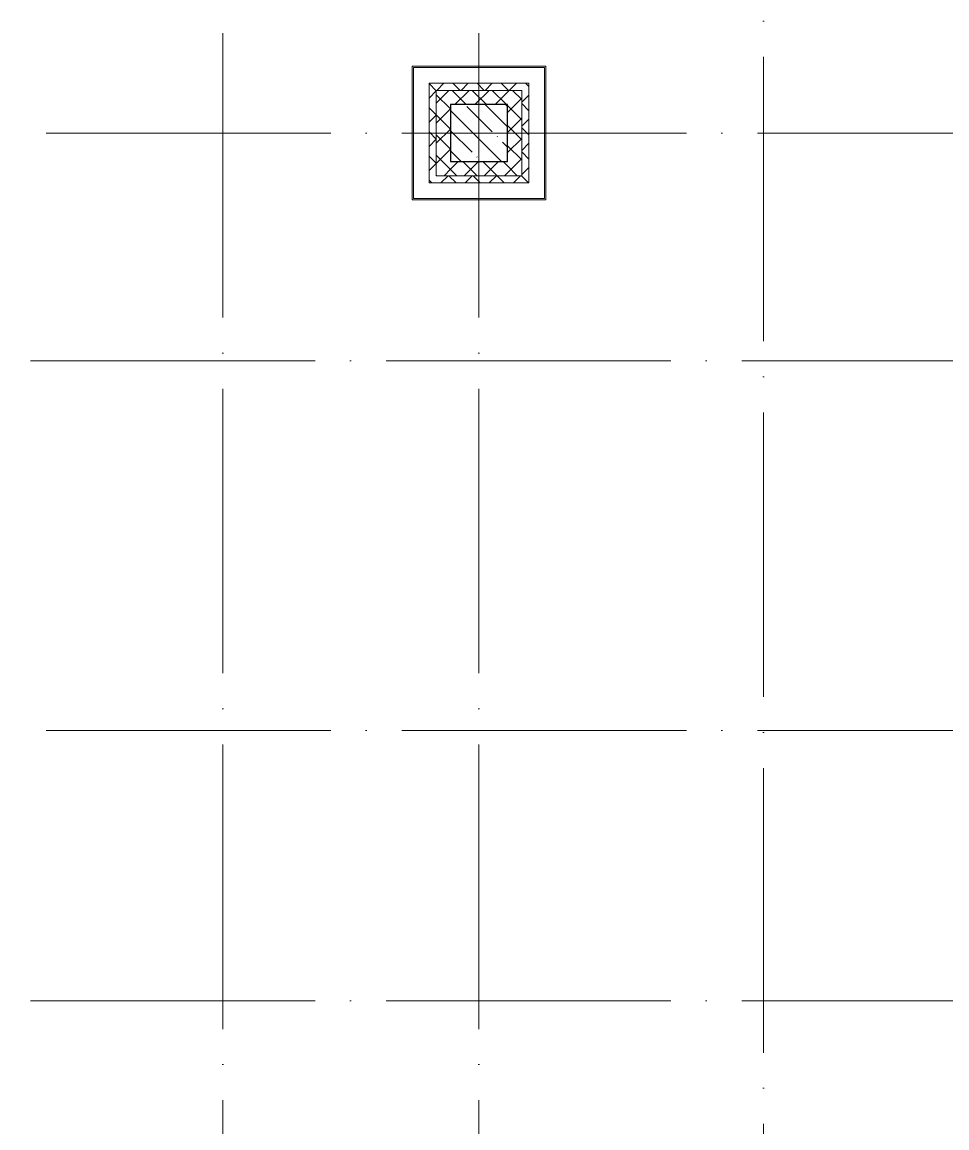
# Model space of a CAD drawing. Header units: millimetres. Extents: x -4370 to 196781, y -4577 to 61202.
# Drawn here: x 129289 to 135789, y 3233 to 11005 of the extents above; entities that cross this region are included whole.
import ezdxf

# ---------------------------------------------------------------- set-up
doc = ezdxf.new("R2010")
doc.units = ezdxf.units.MM
doc.linetypes.add('ADSK_Линия сетки', pattern=[2500, 2000, -250, 0, -250])
for name, color, linetype, lineweight in [('A-WALL-____-MCUT', 113, 'Continuous', 9), ('A-WALL-____-PATT', 111, 'Continuous', 9), ('A-WALL-FNSH-MCUT', 113, 'Continuous', 9), ('S-COLS-____-MCUT', 52, 'Continuous', 9), ('S-COLS-____-OTLN', 52, 'Continuous', 9), ('S-GRID-____-OTLN', 1, 'Continuous', 9)]:
    doc.layers.add(name, color=color, linetype=linetype, lineweight=lineweight)
pattern_1 = [(45, (0, 0), (-70.71068, 70.71068), []), (135, (0, 0), (-70.71068, -70.71068), [])]
pattern_2 = [(135, (0, 0), (-84.85281, -84.85281), []), (225, (0, 0), (84.85281, -84.85281), [])]

# ---------------------------------------------------------------- blocks, each defined once
blk = doc.blocks.new('BSC_Колонна _Прямоугольная - 400x400-V48-О_АИ_ПП_0_000_Целиком')
at = {"layer": 'S-COLS-____-OTLN', "lineweight": 5}
h = blk.add_hatch(dxfattribs=at)
h.set_pattern_fill('FP_77', color=256, style=0, pattern_type=2)
h.set_pattern_definition([(135, (-132499.98, -10225), (-142.56192, -142.56192), []), (135, (-132357.42, -10225), (-142.56192, -142.56192), [252.016, -50.403, 3.353, -47.05])])
h.paths.add_polyline_path([(200, -200), (200, 200), (-200, 200), (-200, -200), (-105.2, -200)])
at = {"layer": 'S-COLS-____-MCUT', "color": 130, "lineweight": 25}
for p, q in [((200, 200), (-200, 200)), ((-200, 200), (-200, -200)), ((200, -200), (200, 200)), ((-200, -200), (200, -200))]:
    blk.add_line(p, q, dxfattribs=at)
blk = doc.blocks.new('0083_СОШ675_АР_R22_rvt-1-О_АИ_ПП_0_000_Целиком')
at = {"layer": 'A-WALL-____-PATT', "lineweight": 5}
h = blk.add_hatch(dxfattribs=at)
h.set_pattern_fill('FP_1', color=10, style=0, pattern_type=2)
h.set_pattern_definition(pattern_2)
h.paths.add_polyline_path([(132200, 9875), (132200, 10575), (132150, 10575), (132150, 9875)])
h = blk.add_hatch(dxfattribs=at)
h.set_pattern_fill('FP_1', color=10, style=0, pattern_type=2)
h.set_pattern_definition(pattern_2)
h.paths.add_polyline_path([(132200, 10525), (132800, 10525), (132800, 10575), (132200, 10575)])
h = blk.add_hatch(dxfattribs=at)
h.set_pattern_fill('FP_1', color=10, style=0, pattern_type=2)
h.set_pattern_definition(pattern_2)
h.paths.add_polyline_path([(132850, 9875), (132850, 10575), (132800, 10575), (132800, 9875)])
h = blk.add_hatch(dxfattribs=at)
h.set_pattern_fill('FP_6', color=10, style=0, pattern_type=2)
h.set_pattern_definition(pattern_1)
h.paths.add_polyline_path([(132300, 9925), (132300, 10525), (132200, 10525), (132200, 9925)])
h = blk.add_hatch(dxfattribs=at)
h.set_pattern_fill('FP_6', color=10, style=0, pattern_type=2)
h.set_pattern_definition(pattern_1)
h.paths.add_polyline_path([(132300, 10425), (132700, 10425), (132700, 10525), (132300, 10525)])
h = blk.add_hatch(dxfattribs=at)
h.set_pattern_fill('FP_6', color=10, style=0, pattern_type=2)
h.set_pattern_definition(pattern_1)
h.paths.add_polyline_path([(132800, 9925), (132800, 10525), (132700, 10525), (132700, 9925)])
h = blk.add_hatch(dxfattribs=at)
h.set_pattern_fill('FP_6', color=10, style=0, pattern_type=2)
h.set_pattern_definition(pattern_1)
h.paths.add_polyline_path([(132700, 9925), (132700, 10025), (132300, 10025), (132300, 9925), (132394.8, 9925)])
h = blk.add_hatch(dxfattribs=at)
h.set_pattern_fill('FP_1', color=10, style=0, pattern_type=2)
h.set_pattern_definition(pattern_2)
h.paths.add_polyline_path([(132800, 9875), (132800, 9925), (132200, 9925), (132200, 9875), (132700, 9875)])
at = {"layer": 'A-WALL-____-MCUT', "color": 10, "lineweight": 5}
for p, q in [((132040, 9765), (132040, 10685)), ((132040, 10685), (132150, 10685)), ((132150, 10685), (132300, 10685)), ((132300, 10685), (132700, 10685)), ((132700, 10685), (132850, 10685)), ((132850, 10685), (132960, 10685)), ((132960, 9765), (132960, 10685)), ((132150, 9875), (132150, 10575)), ((132150, 10575), (132200, 10575)), ((132200, 10575), (132300, 10575)), ((132300, 10575), (132700, 10575)), ((132700, 10575), (132800, 10575)), ((132800, 10575), (132850, 10575)), ((132850, 9875), (132850, 10575)), ((132200, 9925), (132200, 10525)), ((132200, 10525), (132300, 10525)), ((132300, 10525), (132700, 10525)), ((132700, 10525), (132800, 10525)), ((132800, 9925), (132800, 10525)), ((132200, 9875), (132150, 9875)), ((132300, 9925), (132200, 9925)), ((132300, 9875), (132200, 9875)), ((132300, 9925), (132700, 9925)), ((132300, 9875), (132700, 9875)), ((132800, 9925), (132700, 9925)), ((132800, 9875), (132700, 9875)), ((132850, 9875), (132800, 9875)), ((132150, 9765), (132040, 9765)), ((132300, 9765), (132150, 9765)), ((132300, 9765), (132700, 9765)), ((132850, 9765), (132700, 9765)), ((132960, 9765), (132850, 9765))]:
    blk.add_line(p, q, dxfattribs=at)
at = {"layer": 'A-WALL-FNSH-MCUT', "color": 90}
for p, q in [((132030, 10695), (132030, 9755)), ((132040, 10695), (132030, 10695)), ((132150, 10695), (132040, 10695)), ((132200, 10695), (132150, 10695)), ((132300, 10695), (132200, 10695)), ((132700, 10695), (132300, 10695)), ((132800, 10695), (132700, 10695)), ((132850, 10695), (132800, 10695)), ((132960, 10695), (132850, 10695)), ((132970, 10695), (132960, 10695)), ((132970, 9755), (132970, 10695)), ((132030, 9755), (132040, 9755)), ((132040, 9755), (132150, 9755)), ((132150, 9755), (132200, 9755)), ((132200, 9755), (132300, 9755)), ((132300, 9755), (132700, 9755)), ((132700, 9755), (132800, 9755)), ((132800, 9755), (132850, 9755)), ((132850, 9755), (132960, 9755)), ((132960, 9755), (132970, 9755))]:
    blk.add_line(p, q, dxfattribs=at)
at = {"layer": 'S-COLS-____-OTLN', "color": 90, "lineweight": 9}
blk.add_blockref('BSC_Колонна _Прямоугольная - 400x400-V48-О_АИ_ПП_0_000_Целиком', (132500, 10225), dxfattribs=at)

msp = doc.modelspace()

# ---------------------------------------------------------------- linework, layer by layer
at = {"layer": 'S-GRID-____-OTLN', "linetype": 'ADSK_Линия сетки'}
for p, q in [((130700.001, -3572.657751), (130700.001, 61202.00513)), ((132500.001, -3572.657751), (132500.001, 61202.00513)), ((134500.00113, -3738.839947), (134500.00113, 61202.00513)), ((-3047.723308, 10225.000586), (156348.554077, 10225.000586)), ((156348.554077, 8625.060253), (99320, 8625.060253)), ((-3047.723308, 6025.000586), (156348.554077, 6025.000586)), ((156348.554077, 4125.11992), (99320, 4125.11992))]:
    msp.add_line(p, q, dxfattribs=at)

# ---------------------------------------------------------------- block references
at = {"lineweight": 5}
msp.add_blockref('0083_СОШ675_АР_R22_rvt-1-О_АИ_ПП_0_000_Целиком', (0, 0), dxfattribs=at)

doc.saveas('drawing.dxf')
